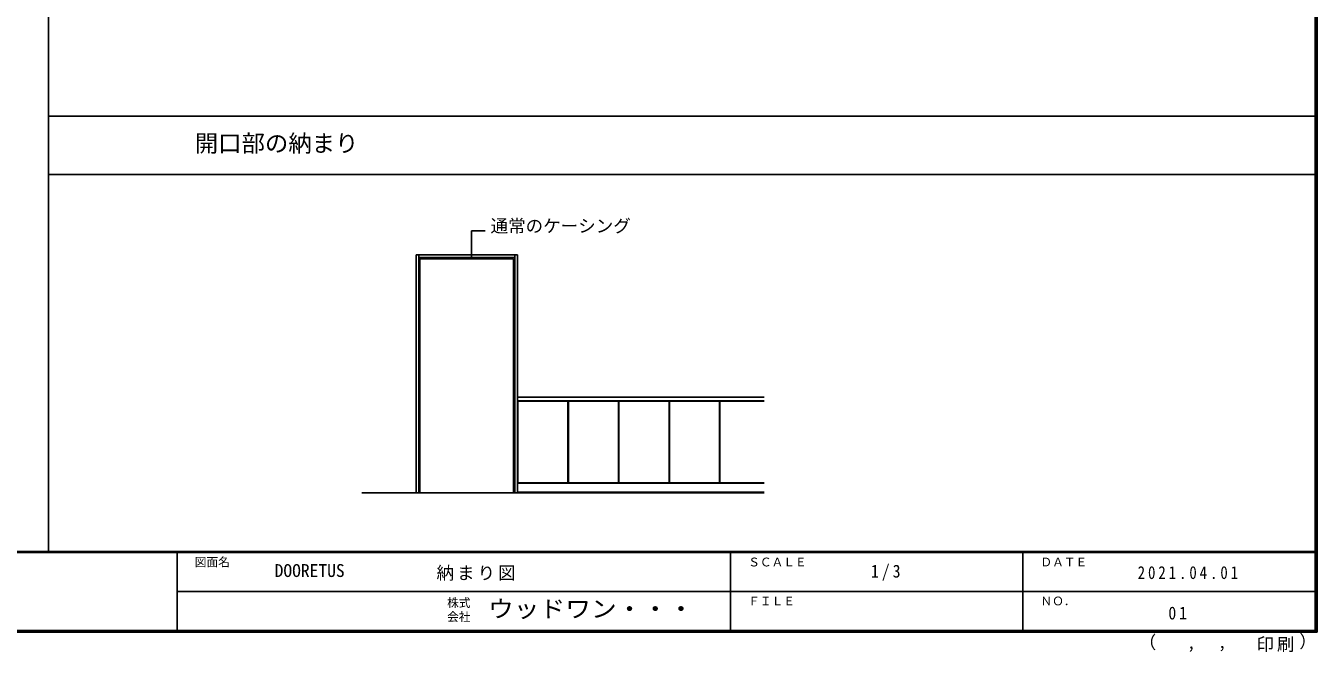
# Model space of a CAD drawing. Units: millimetres at full size, sheet at 1:3, with parts at other scales. Extents: x -600 to 570, y -431 to 418.
# Drawn here: x -93 to 570, y -431 to -109 of the extents above; entities that cross this region are included whole.
import ezdxf
from ezdxf.enums import TextEntityAlignment as Align

# ---------------------------------------------------------------- set-up
doc = ezdxf.new("R2010")
doc.units = ezdxf.units.MM
doc.header["$LTSCALE"] = 3
for name, color, linetype in [('0-1_通り芯', 3, 'Continuous'), ('0-A_文字', 7, 'Continuous'), ('1-A_文字', 7, 'Continuous'), ('2-1_通り芯', 3, 'Continuous'), ('2-3_仕上', 7, 'Continuous'), ('2-5_ｹｰｼﾝｸﾞ', 3, 'Continuous'), ('F-1_通り芯', 6, 'Continuous'), ('F-A_文字', 7, 'Continuous')]:
    doc.layers.add(name, color=color, linetype=linetype)
doc.styles.add('ＭＳ ゴシック', font='')
doc.styles.get('ＭＳ ゴシック').set_extended_font_data('MS Gothic')

msp = doc.modelspace()

# ---------------------------------------------------------------- linework, layer by layer
at = {"layer": '0-1_通り芯'}
for p, q in [((-81, 417.5), (-81, -379)), ((-81, -155.59), (570, -155.59)), ((-81, -185.59), (570, -185.59))]:
    msp.add_line(p, q, dxfattribs=at)
at = {"layer": '1-A_文字'}
for p, q in [((136.049, -214.518), (143.07, -214.518)), ((136.049, -228.019), (136.049, -214.518))]:
    msp.add_line(p, q, dxfattribs=at)
at = {"layer": '2-1_通り芯'}
for p, q in [((159.613, -299.886), (286.213, -299.886)), ((159.793, -301.866), (286.213, -301.866)), ((185.533, -301.866), (185.533, -343.806)), ((211.453, -301.866), (211.453, -343.806)), ((237.373, -301.866), (237.373, -343.806)), ((263.293, -301.866), (263.293, -343.806)), ((159.613, -343.806), (286.213, -343.806)), ((159.613, -348.546), (286.213, -348.546))]:
    msp.add_line(p, q, dxfattribs=at)
at = {"layer": '2-1_通り芯', "color": 4}
for p, q in [((159.613, -301.686), (286.213, -301.686)), ((185.713, -301.866), (185.713, -343.806)), ((211.633, -301.866), (211.633, -343.806)), ((237.553, -301.866), (237.553, -343.806)), ((263.473, -301.866), (263.473, -343.806)), ((159.613, -343.986), (286.213, -343.986))]:
    msp.add_line(p, q, dxfattribs=at)
msp.add_lwpolyline([(159.613, -301.686), (159.793, -301.866), (159.793, -343.806)], dxfattribs=at)
at = {"layer": '2-3_仕上'}
msp.add_line((286.213, -348.966), (79.74, -348.966), dxfattribs=at)
at = {"layer": '2-5_ｹｰｼﾝｸﾞ'}
for p, q in [((107.533, -226.746), (107.533, -348.966)), ((159.613, -226.746), (107.533, -226.746)), ((108.973, -348.966), (108.973, -226.746)), ((158.173, -228.186), (108.973, -228.186)), ((157.573, -228.786), (109.573, -228.786)), ((109.573, -348.966), (109.573, -228.786)), ((157.573, -348.966), (157.573, -228.786)), ((158.173, -348.966), (158.173, -226.746)), ((159.613, -348.966), (159.613, -226.746))]:
    msp.add_line(p, q, dxfattribs=at)
at = {"layer": 'F-1_通り芯'}
for p, q in [((569, 417.5), (569, -420.5)), ((569.5, 417.5), (569.5, -420.5)), ((570, 417.5), (570, -420.5)), ((570, -379), (-600, -379)), ((570, -379.5), (-600, -379.5)), ((-15, -379.5), (-15, -419.5)), ((269, -379.5), (269, -419.5)), ((419, -379.5), (419, -419.5)), ((-15, -399.5), (569, -399.501)), ((570, -419.5), (-600, -419.5)), ((570, -420), (-600, -420)), ((570, -420.5), (-600, -420.5))]:
    msp.add_line(p, q, dxfattribs=at)

# ---------------------------------------------------------------- texts
at = {"layer": '0-A_文字', "style": 'ＭＳ ゴシック'}
msp.add_text('開口部の納まり', height=8.798, dxfattribs=at).set_placement((-6, -176.59), align=Align.BOTTOM_LEFT)
at = {"layer": '1-A_文字', "style": 'ＭＳ ゴシック'}
msp.add_text('通常のケーシング', height=6.598, dxfattribs=at).set_placement((145.77, -217.218), align=Align.BOTTOM_LEFT)
at = {"layer": 'F-1_通り芯', "color": 7, "style": 'ＭＳ ゴシック'}
msp.add_text('DOORETUS', height=6.598, dxfattribs=at).set_placement((35, -394.079), align=Align.BOTTOM_LEFT)
at = {"layer": 'F-1_通り芯', "color": 7, "insert": (118.042, -394.079), "char_height": 6.598, "attachment_point": 7, "style": 'ＭＳ ゴシック'}
msp.add_mtext('\\T1.17;納まり図', dxfattribs=at)
at = {"layer": 'F-A_文字', "style": 'ＭＳ ゴシック'}
for s, height, p in [('図面名', 4.399, (-6, -388)), ('ＳＣＡＬＥ', 4.399, (278, -388)), ('ＤＡＴＥ', 4.399, (428, -388)), ('株式', 4.399, (123.5, -408.9)), ('ＦＩＬＥ', 4.399, (278, -408)), ('ＮＯ．', 4.399, (428, -408)), ('会社', 4.399, (123.5, -416.1)), ('（', 6.598, (478.403, -430.831)), ('）', 6.598, (560.84, -430.413)), (',', 6.598, (503.128, -430.831)), (',', 6.598, (519.02, -430.553))]:
    msp.add_text(s, height=height, dxfattribs=at).set_placement(p, align=Align.BOTTOM_LEFT)
at = {"layer": 'F-A_文字', "style": 'ＭＳ ゴシック', "width": 1.1}
msp.add_text('ウッドワン・・・', height=8.798, dxfattribs=at).set_placement((144.5, -415.5), align=Align.BOTTOM_LEFT)
at = {"layer": 'F-A_文字', "char_height": 6.598, "attachment_point": 7, "style": 'ＭＳ ゴシック'}
for s, insert in [('\\T1.38;\\W0.9;1/3', (341, -394)), ('\\T1.39;\\W0.85;2021.04.01', (477.875, -393.25)), ('\\T1.36;\\W0.9;01', (493.625, -414)), ('\\T1.17;印刷', (538.815, -430.692))]:
    msp.add_mtext(s, dxfattribs=dict(at, insert=insert))

doc.saveas('drawing.dxf')
